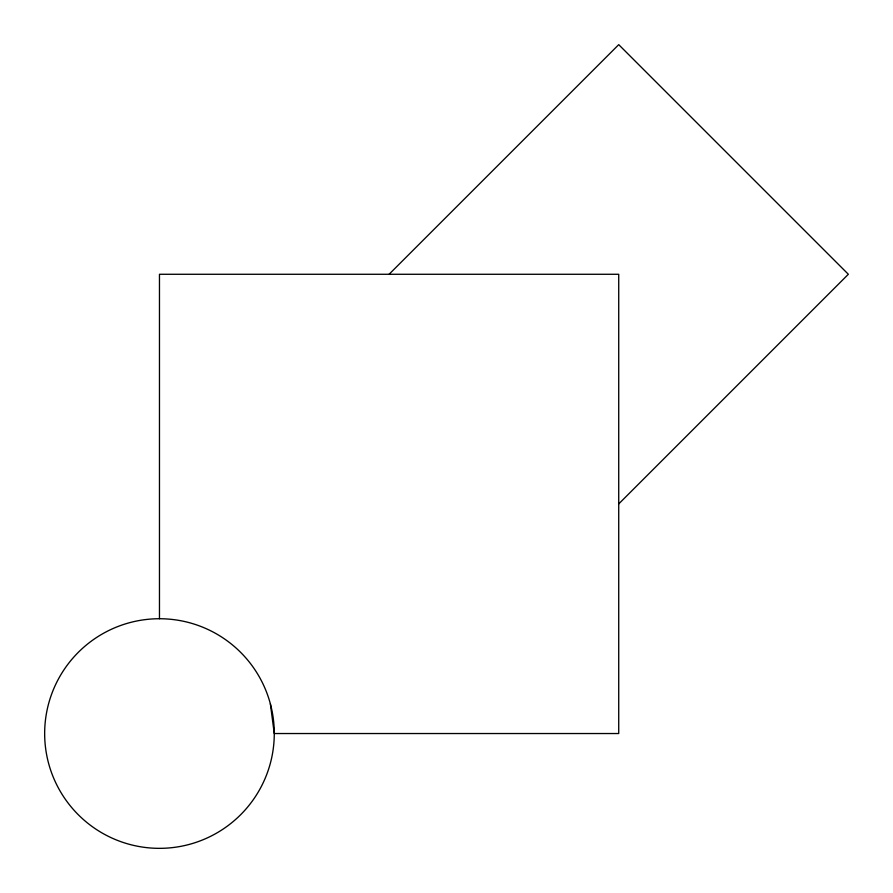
<?xml version="1.0" encoding="UTF-8"?>
<svg xmlns="http://www.w3.org/2000/svg" width="893" height="893" viewBox="0 0 893 893"><rect width="100%" height="100%" fill="white"/><g stroke="black" fill="none" stroke-linecap="round" stroke-linejoin="round"><path stroke-width="1.34" d="M389.091 274.274L618.726 44.65L848.35 274.274L618.726 503.909M270.367 703.818L274.274 733.533A114.817 114.817 0 0 1 102.059 832.968A114.817 114.817 0 0 1 102.059 634.108A114.817 114.817 0 0 1 274.274 733.533L618.726 733.533L618.726 274.274L159.467 274.274L159.467 618.726"/></g></svg>
